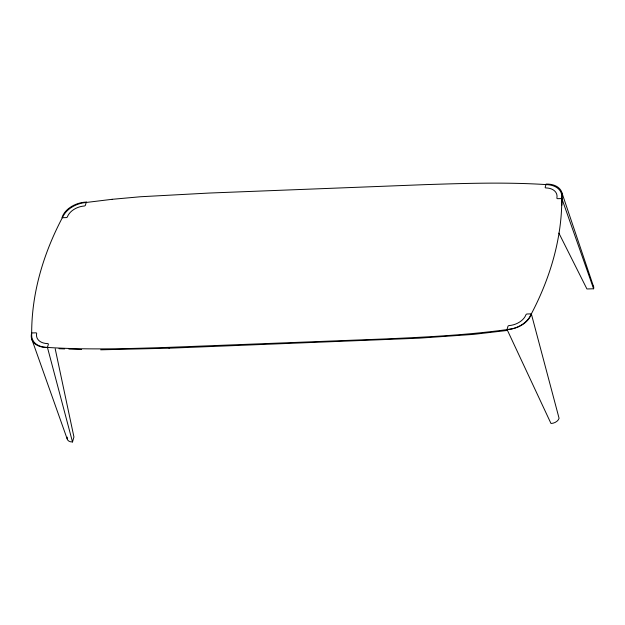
<?xml version="1.0" encoding="UTF-8"?>
<svg xmlns="http://www.w3.org/2000/svg" width="625" height="625" viewBox="0 0 625 625"><rect width="100%" height="100%" fill="white"/><g stroke="black" fill="none" stroke-linecap="round" stroke-linejoin="round"><path stroke-width="0.94" d="M561.891 205.172L561.898 198.898M47.453 347.438L48.336 344.328A1.086 0.727 -19.1 0 0 47.586 343.586A15.687 10.539 -19.1 0 1 36.648 333.531A1.086 0.727 -19.1 0 0 35.828 332.836L31.688 332.953A21.102 14.172 -19.1 0 0 47.453 347.438L72.508 441.969A7.031 4.727 -19.1 0 1 67.25 437.141M72.508 441.969L73.93 436.953L55.195 348.789M507.055 329.492L507.938 326.375A1.086 0.727 -19.1 0 1 509.117 325.578A15.687 10.539 -19.1 0 0 525.961 314.734A1.086 0.727 -19.1 0 1 527.195 313.984L531.336 313.867L559.078 418.273A7.031 4.727 -19.1 0 1 550.984 423.484L507.055 329.492A21.102 14.172 -19.1 0 0 531.336 313.867M169.062 348.203L418.992 338.18L473.445 334.391L507.383 330.43M169.109 348.203L100.672 349.812M561.844 198.562L557.703 198.68A1.086 0.727 -19.1 0 1 556.891 197.984A15.687 10.539 -19.1 0 0 545.945 187.93A1.086 0.727 -19.1 0 1 545.203 187.188L546.086 184.078A21.102 14.172 -19.1 0 1 561.844 198.562L593.602 288.781L586.93 288.969L558.891 233.117M59 348.719L64.656 348.914M68.875 349.062L81.625 349.5M31.531 338.461L67.195 438.977M32.516 339.688L32.719 340.305M562.008 193.062L593.656 286.945M593.289 286.062A7.031 4.727 -19.1 0 1 593.602 288.781M86.297 202.094L85.414 205.211A1.086 0.727 -19.1 0 1 84.234 206.008A15.687 10.539 -19.1 0 0 67.383 216.852A1.086 0.727 -19.1 0 1 66.156 217.609L62.016 217.727A21.102 14.172 -19.1 0 1 86.297 202.094M112.117 199.312L83.648 202.781A21.93 14.734 -19.1 0 0 63.656 215.25A412.961 277.391 -19.1 0 0 31.703 336.141A21.93 14.734 -19.1 0 0 45.445 347.297C86.445 350.031 127.547 348.695 168.578 347.359L384.109 338.977C426.109 337.117 468.164 335.062 509.836 329.227A21.93 14.734 -19.1 0 0 529.82 316.766A412.961 277.391 -19.1 0 0 561.781 195.875A21.93 14.734 -19.1 0 0 548.039 184.719C507.039 181.984 465.93 183.32 424.906 184.648L209.375 193.039L140.453 196.75L112.117 199.312"/></g></svg>
